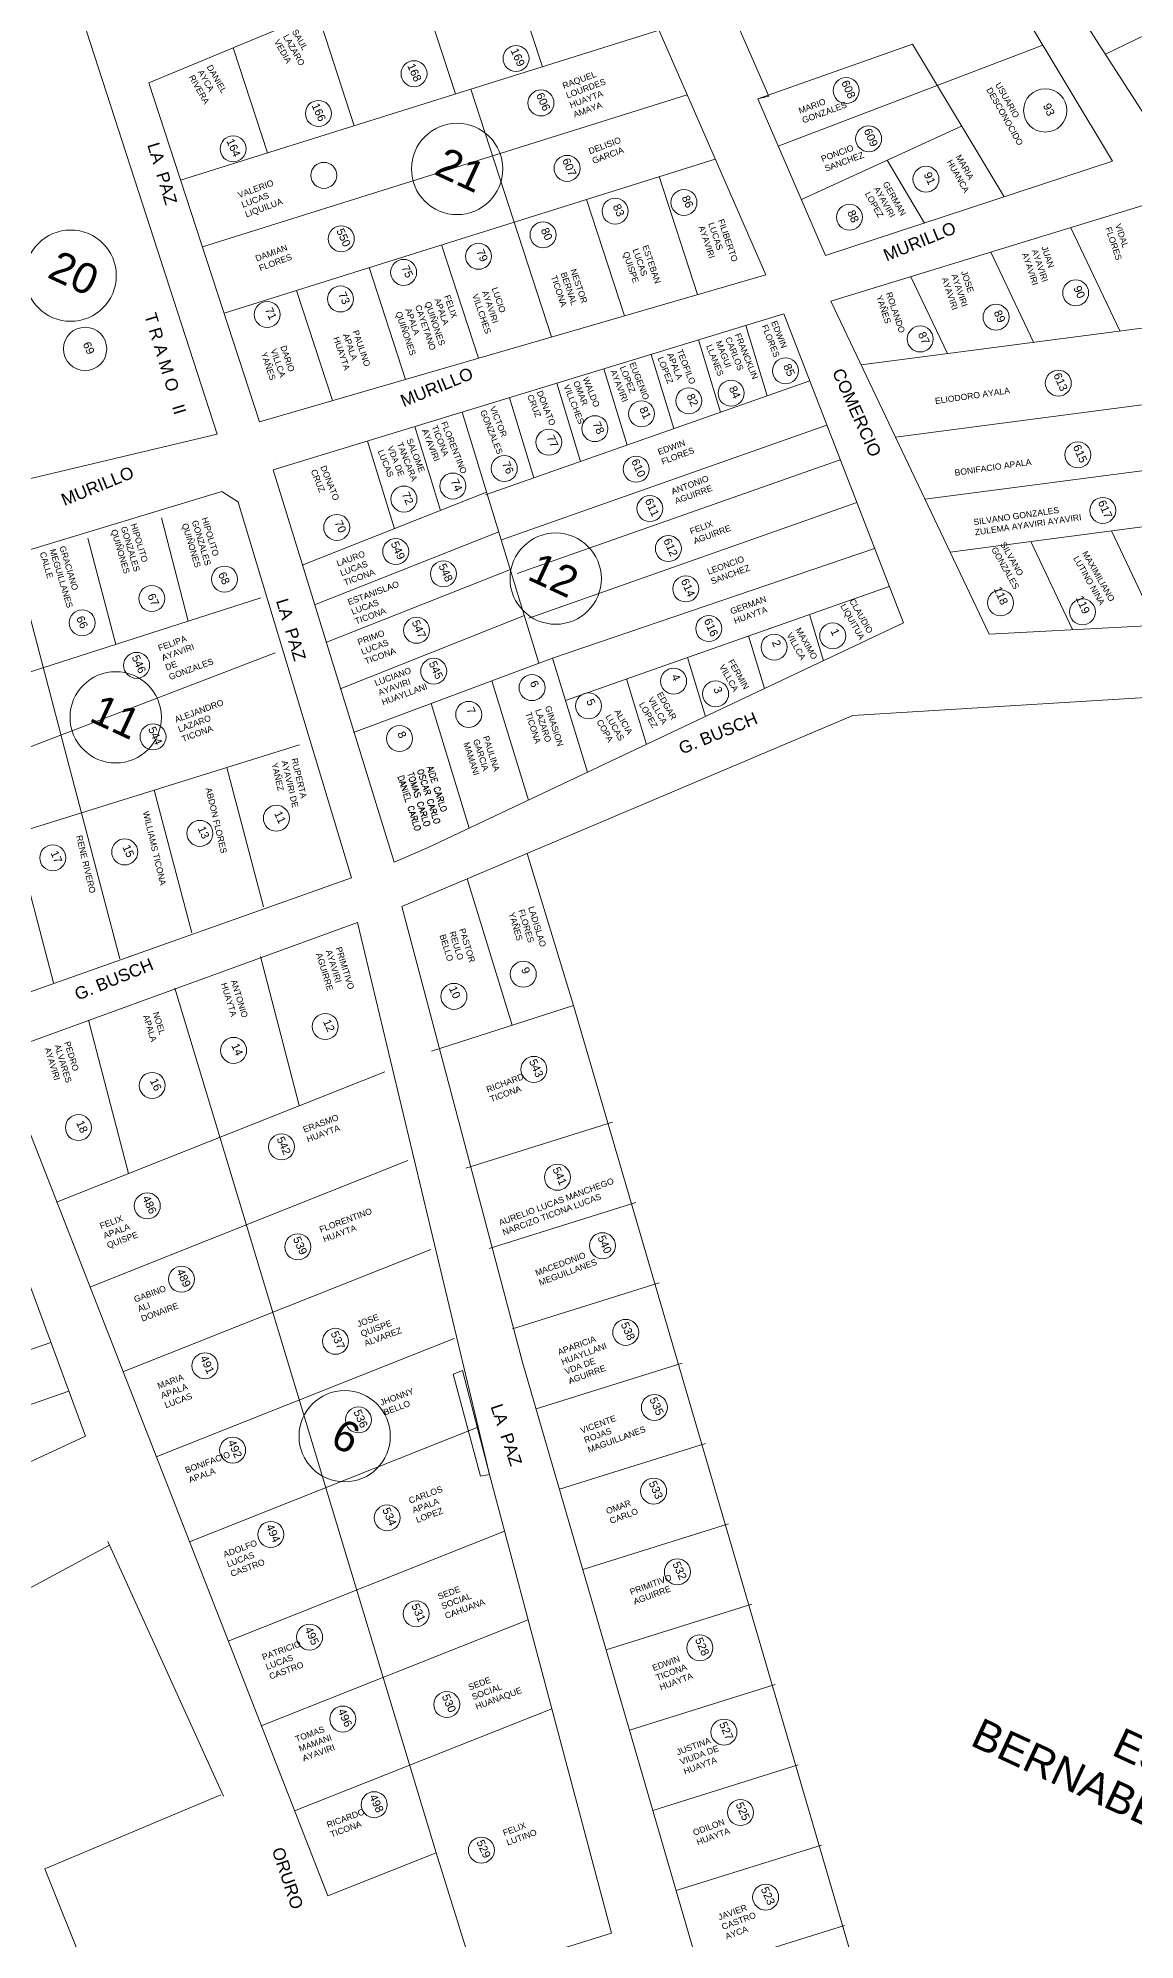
# Model space of a CAD drawing. Header units: metres. Extents: x 577726 to 579252, y 7804053 to 7806277.
# Drawn here: x 578234.7 to 578466.8, y 7804794.6 to 7805197.2 of the extents above; entities that cross this region are included whole.
import ezdxf

# ---------------------------------------------------------------- set-up
doc = ezdxf.new("R2010")
doc.units = ezdxf.units.M
doc.layers.add('CODIGOS', color=80, linetype='Continuous', lineweight=20)
doc.layers.add('perimetro edgar', color=7, linetype='Continuous')
doc.styles.get("Standard").update_dxf_attribs({"font": 'simplex.shx'})

msp = doc.modelspace()

# ---------------------------------------------------------------- linework, layer by layer
at = {"layer": 'CODIGOS', "linetype": 'Continuous', "lineweight": 5}
for p, q in [((578332.41, 7805218.6), (578341.37, 7805191.11)), ((578314.59, 7805211.19), (578323, 7805185.35)), ((578484.75, 7805205.55), (578460.52, 7805193.73)), ((578293.79, 7805202.54), (578301.58, 7805178.62)), ((578264.85, 7805167.1), (578366.06, 7805198.86)), ((578275.97, 7805195.12), (578283.22, 7805172.86)), ((578386.99, 7805184.3), (578419.7, 7805195.86)), ((578391.3, 7805174.3), (578447.28, 7805195.63)), ((578439.08, 7805163.55), (578419.7, 7805195.86)), ((578269.46, 7805152.96), (578372.04, 7805185.14)), ((578343.31, 7805133.9), (578326.22, 7805186.36)), ((578396.17, 7805162.98), (578430.08, 7805178.55)), ((578274.03, 7805138.94), (578377.96, 7805171.55)), ((578422.26, 7805158.02), (578414.3, 7805171.31)), ((578374.21, 7805142.87), (578366.08, 7805167.83)), ((578358.76, 7805138.39), (578350.74, 7805163.01)), ((578453.18, 7805157.03), (578463.57, 7805135.17)), ((578327.86, 7805129.42), (578320.06, 7805153.38)), ((578312.41, 7805124.93), (578304.71, 7805148.57)), ((578436.26, 7805151.84), (578445.32, 7805132.78)), ((578419.34, 7805146.66), (578427.07, 7805130.39)), ((578296.96, 7805120.45), (578289.37, 7805143.75)), ((578384.41, 7805136.33), (578388.96, 7805121.46)), ((578408.82, 7805128), (578481.81, 7805137.56)), ((578374.41, 7805133.27), (578379.09, 7805117.98)), ((578364.41, 7805130.21), (578369.22, 7805114.5)), ((578329.34, 7805100.45), (578397.94, 7805124.63)), ((578344.41, 7805124.1), (578349.47, 7805107.54)), ((578354.41, 7805127.16), (578359.35, 7805111.02)), ((578334.41, 7805121.04), (578339.6, 7805104.06)), ((578416.08, 7805112.72), (578489.6, 7805122.35)), ((578324.41, 7805117.98), (578340.66, 7805064.87)), ((578304.41, 7805111.87), (578310.09, 7805093.3)), ((578314.41, 7805114.93), (578319.84, 7805097.17)), ((578332.71, 7805090.94), (578401.58, 7805115.21)), ((578336.07, 7805083.83), (578404.4, 7805107.91)), ((578422.32, 7805099.57), (578495.8, 7805109.19)), ((578290.58, 7805085.57), (578329.59, 7805101.04)), ((578266.47, 7805073.74), (578260.76, 7805095.63)), ((578338.54, 7805074.37), (578407.91, 7805098.83)), ((578427.65, 7805088.37), (578501.03, 7805097.97)), ((578293.14, 7805077.21), (578332.15, 7805092.68)), ((578471.23, 7805072.88), (578461.76, 7805092.83)), ((578240.65, 7805045.43), (578229.53, 7805087.72)), ((578251.13, 7805068.83), (578245.23, 7805091.28)), ((578343.5, 7805065.94), (578411.66, 7805089.12)), ((578453.56, 7805071.95), (578444.7, 7805090.6)), ((578295.59, 7805069.21), (578334.6, 7805084.68)), ((578346.24, 7805056.96), (578414.76, 7805081.11)), ((578199.42, 7805052.28), (578281.82, 7805078.66)), ((578298.58, 7805059.45), (578337.59, 7805074.93)), ((578397.88, 7805075.16), (578400.87, 7805065.38)), ((578384.97, 7805070.61), (578388.38, 7805059.48)), ((578284.87, 7805067.03), (578205.5, 7805036.57)), ((578343.5, 7805065.94), (578301.42, 7805050.15)), ((578343.5, 7805065.94), (578350.9, 7805041.76)), ((578372.06, 7805066.06), (578375.89, 7805053.57)), ((578330.67, 7805061.12), (578338.41, 7805035.85)), ((578359.15, 7805061.51), (578363.39, 7805047.66)), ((578317.84, 7805056.31), (578325.91, 7805029.94)), ((578289.99, 7805047.57), (578210.78, 7805022.89)), ((578240.65, 7805045.43), (578252, 7805002.26)), ((578274.61, 7805042.78), (578282.37, 7805013.25)), ((578259.24, 7805037.99), (578267.18, 7805007.75)), ((578229.66, 7805028.77), (578237.97, 7804997.18)), ((578338.15, 7805024.57), (578347.99, 7804992.41)), ((578325.49, 7805019.21), (578334.97, 7804988.23)), ((578281.76, 7805002.73), (578289.95, 7804971.2)), ((578263.62, 7804996.05), (578318.9, 7804813.05)), ((578347.99, 7804992.41), (578317.91, 7804982.76)), ((578439.68, 7804678.65), (578347.99, 7804992.41)), ((578245.35, 7804989.32), (578253.79, 7804956.82)), ((578238.6, 7804950.78), (578308.03, 7804978.38)), ((578325.16, 7804957.95), (578356.24, 7804967.69)), ((578245.62, 7804932.8), (578312.92, 7804959.55)), ((578330.12, 7804940.96), (578361.15, 7804950.68)), ((578252.64, 7804914.82), (578317.8, 7804940.72)), ((578335.08, 7804923.98), (578366.06, 7804933.68)), ((578237.39, 7804921.06), (578139.56, 7804886.84)), ((578259.67, 7804896.84), (578322.69, 7804921.89)), ((578340.03, 7804906.99), (578370.97, 7804916.68)), ((578241.19, 7804910.77), (578195.62, 7804894.83)), ((578266.69, 7804878.85), (578327.58, 7804903.06)), ((578344.97, 7804890), (578375.88, 7804899.68)), ((578349.91, 7804873), (578380.78, 7804882.67)), ((578165.52, 7804832.82), (578249.79, 7804878.18)), ((578273.94, 7804825.02), (578249.43, 7804878.96)), ((578274.89, 7804857.87), (578333.36, 7804881.12)), ((578281.91, 7804839.89), (578338.36, 7804862.33)), ((578354.85, 7804856.01), (578385.69, 7804865.67)), ((578359.79, 7804839.02), (578390.6, 7804848.67)), ((578288.93, 7804821.91), (578343.36, 7804843.55)), ((578364.73, 7804822.03), (578395.51, 7804831.67)), ((578369.67, 7804805.04), (578400.41, 7804814.66)), ((578295.96, 7804803.93), (578318.9, 7804813.05)), ((578374.61, 7804788.04), (578405.32, 7804797.66))]:
    msp.add_line(p, q, dxfattribs=at)
at = {"layer": 'CODIGOS', "lineweight": 5}
msp.add_line((578273.54, 7805101.22), (578277.08, 7805098.91), dxfattribs=at)
at = {"layer": 'CODIGOS', "linetype": 'Continuous', "lineweight": 5}
for points in [[(578473.46, 7805173.63), (578421.22, 7805254.82), (578484.78, 7805282.64), (578531.95, 7805191.41)], [(578386.99, 7805184.3), (578389.31, 7805184.85), (578372.74, 7805222.79), (578370.39, 7805221.79), (578366.37, 7805231.03), (578413.94, 7805251.24), (578462, 7805171.08), (578401.27, 7805151.12)], [(578388.64, 7805147.06), (578353.61, 7805227.42), (578258.14, 7805187.71), (578281.51, 7805115.96)], [(578545.35, 7805168.88), (578544.52, 7805168.38), (578538.79, 7805183.29), (578402.43, 7805141.47), (578435.89, 7805071.01), (578578.23, 7805078.55), (578577.84, 7805087.69)], [(578392.46, 7805138.79), (578284.4, 7805105.76), (578309.99, 7805022.75), (578317.22, 7805025.83), (578417.75, 7805073.36)], [(578580.42, 7805064.4), (578580.97, 7805054.69), (578633.19, 7804843.19), (578666.35, 7804719.25), (578463.22, 7804639.4), (578463.22, 7804639.4), (578421.17, 7804625.89), (578388.26, 7804741.23), (578381.61, 7804763.97), (578337.24, 7804916.58), (578311.65, 7805013.35), (578407.08, 7805053.77)], [(578356.02, 7804796.02), (578327.02, 7804787.01), (578318.9, 7804813.05), (578295.96, 7804803.93), (578226.29, 7804982.29), (578302.26, 7805009.93), (578330.17, 7804893.1)], [(578153.08, 7804858.7), (578111.48, 7804945.27), (578216, 7804978.97), (578244.72, 7804901.21)], [(578330.17, 7804893.1), (578328.27, 7804892.74), (578322.48, 7804914.39), (578324.46, 7804915.1)]]:
    msp.add_lwpolyline(points, close=True, dxfattribs=at)
for points in [[(578242.43, 7805206.32), (578272.56, 7805113.34), (578229.28, 7805103.05), (578206.31, 7805194.04)], [(578277.02, 7805098.95), (578300.96, 7805019.42), (578222.84, 7804991.7), (578190.29, 7805075.92), (578273.54, 7805101.22)], [(578165.52, 7804832.82), (578200.06, 7804765.38), (578245.09, 7804787.31), (578236.09, 7804809.63), (578273.33, 7804825.31)]]:
    msp.add_lwpolyline(points, dxfattribs=at)
for centre, radius in [((578314.22, 7805189.62), 2.75), ((578335.8, 7805192.84), 2.75), ((578405.65, 7805186.05), 2.75), ((578341.08, 7805183.43), 2.75), ((578447.78, 7805181.85), 4.58), ((578294, 7805181.22), 2.75), ((578275.95, 7805173.72), 2.75), ((578323.34, 7805169.46), 9.66), ((578410.41, 7805175.85), 2.75), ((578346.6, 7805169.59), 2.75), ((578295.14, 7805168.11), 2.75), ((578422.54, 7805167.29), 2.75), ((578371.33, 7805162.37), 2.75), ((578356.76, 7805160.53), 2.75), ((578406.35, 7805159.25), 2.75), ((578241.57, 7805146.88), 9.66), ((578298.83, 7805154.69), 2.75), ((578341.52, 7805155.51), 2.75), ((578327.87, 7805150.97), 2.75), ((578312.03, 7805147.57), 2.75), ((578298.67, 7805141.94), 2.75), ((578454.21, 7805143.23), 2.75), ((578283.16, 7805138.66), 2.75), ((578437.36, 7805138.08), 2.75), ((578244.63, 7805131.37), 4.58), ((578421.32, 7805133.48), 2.75), ((578392.81, 7805126.73), 2.75), ((578381.31, 7805122), 2.75), ((578450.54, 7805124.13), 2.75), ((578362.35, 7805117.64), 2.75), ((578372.37, 7805120.38), 2.75), ((578352.49, 7805114.49), 2.75), ((578342.75, 7805111.61), 2.75), ((578454.68, 7805108.94), 2.75), ((578333.32, 7805106.06), 2.75), ((578361.23, 7805105.9), 2.75), ((578322.45, 7805102.35), 2.75), ((578312.09, 7805099.59), 2.75), ((578364.12, 7805097.57), 2.75), ((578459.95, 7805097.19), 2.75), ((578297.87, 7805093.59), 2.75), ((578344.2, 7805082.75), 9.66), ((578368.03, 7805089.11), 2.75), ((578310.35, 7805088.47), 2.75), ((578274.12, 7805082.65), 2.75), ((578320.44, 7805083.75), 2.75), ((578258.75, 7805078.54), 2.75), ((578371.71, 7805080.57), 2.75), ((578438.32, 7805077.62), 2.75), ((578244.02, 7805073.39), 2.75), ((578455.65, 7805075.71), 2.75), ((578314.76, 7805071.81), 2.75), ((578376.58, 7805072.18), 2.75), ((578402.81, 7805070.63), 2.75), ((578390.4, 7805068.24), 2.75), ((578255.53, 7805064.39), 2.75), ((578318.38, 7805063.15), 2.75), ((578369.15, 7805061.04), 2.75), ((578251.11, 7805053.39), 9.66), ((578339.19, 7805059.67), 2.75), ((578378.03, 7805058.36), 2.75), ((578325.79, 7805054.01), 2.75), ((578351.13, 7805055.81), 2.75), ((578259, 7805049.24), 2.75), ((578311.17, 7805048.91), 2.75), ((578268.92, 7805028.83), 2.75), ((578285.1, 7805032.03), 2.75), ((578253.01, 7805024.89), 2.75), ((578237.79, 7805023.66), 2.75), ((578337.34, 7804999.01), 2.75), ((578322.67, 7804994.33), 2.75), ((578295.44, 7804987.95), 2.75), ((578276.05, 7804982.89), 2.75), ((578339.59, 7804978.87), 2.75), ((578258.82, 7804975.48), 2.75), ((578243.22, 7804966.55), 2.75), ((578286.19, 7804962.47), 2.75), ((578344.56, 7804956.03), 2.75), ((578257.79, 7804949.97), 2.75), ((578289.64, 7804941.31), 2.75), ((578354.09, 7804941.55), 2.75), ((578265.02, 7804934.45), 2.75), ((578297.61, 7804921.31), 2.75), ((578359.01, 7804923.21), 2.75), ((578269.99, 7804916.13), 2.75), ((578299.55, 7804901.22), 9.66), ((578302.46, 7804904.67), 2.75), ((578365.07, 7804907.31), 2.75), ((578275.85, 7804898.28), 2.75), ((578364.92, 7804889.61), 2.75), ((578308.55, 7804883.94), 2.75), ((578283.93, 7804880.44), 2.75), ((578369.94, 7804872.52), 2.75), ((578314.68, 7804863.64), 2.75), ((578292.13, 7804858.71), 2.75), ((578374.71, 7804856.43), 2.75), ((578321.15, 7804844.43), 2.75), ((578299.15, 7804841.36), 2.75), ((578379.8, 7804838.6), 2.75), ((578305.81, 7804823.23), 2.75), ((578383.3, 7804821.57), 2.75), ((578328.47, 7804813.61), 2.75), ((578388.62, 7804803.66), 2.75)]:
    msp.add_circle(centre, radius, dxfattribs=at)
at = {"layer": 'perimetro edgar', "lineweight": 5}
for p, q in [((578281.51, 7805115.96), (578258.14, 7805187.71)), ((578284.92, 7805107.23), (578284.91, 7805107.23))]:
    msp.add_line(p, q, dxfattribs=at)

# ---------------------------------------------------------------- texts
at = {"layer": 'CODIGOS', "linetype": 'Continuous', "lineweight": 5}
for s, insert, char_height, width, attachment_point, rotation in [('{\\fArial|b0|i0|c0|p34;SAUL LAZARO VEDIA}', (578289.48, 7805199.2), 1.3031, 9.01, 1, 299.5745), ('{\\fArial|b0|i0|c0|p34;169}', (578336.16, 7805195.25), 1.6941, 5.335, 1, 294.126), ('{\\fArial|b0|i0|c0|p34;DANIEL AYCA RIVERA}', (578271.44, 7805191.7), 1.3031, 9.01, 1, 299.5745), ('{\\fArial|b0|i0|c0|p34;168}', (578314.29, 7805192.02), 1.6941, 5.335, 1, 294.126), ('{\\fArial|b0|i0|c0|p34;RAQUEL LOURDES HUAYTA AMAYA}', (578345.46, 7805187.62), 1.3031, 9.584, 1, 20.4013), ('{\\fArial|b0|i0|c0|p34;608}', (578406.12, 7805188.47), 1.6941, 5.335, 1, 294.126), ('{\\fArial|b0|i0|c0|p34;606}', (578341.54, 7805185.84), 1.6941, 5.335, 1, 294.126), ('{\\fArial|b0|i0|c0|p34;MARIO GONZALES}', (578395.42, 7805182.35), 1.3031, 9.584, 1, 20.4013), ('{\\fArial|b0|i0|c0|p34;USUARIO DESCONOCIDO}', (578438.28, 7805187.96), 1.3031, 16.1023, 1, 299.5745), ('{\\fArial|b0|i0|c0|p34;166}', (578294.06, 7805183.62), 1.6941, 5.335, 1, 294.126), ('{\\fArial|b0|i0|c0|p34;93}', (578448.8, 7805183.59), 1.6941, 5.335, 1, 294.126), ('{\\fArial|b0|i0|c0|p34;DELISIO GARCIA}', (578350.98, 7805173.78), 1.3031, 9.584, 1, 20.4013), ('{\\fArial|b0|i0|c0|p34;609}', (578410.88, 7805178.27), 1.6941, 5.335, 1, 294.126), ('{\\fArial|b0|i0|c0|p34;LA  PAZ}', (578260.25, 7805175.34), 2.6062, 32.2047, 1, 286.8781), ('{\\fArial|b0|i0|c0|p34;164}', (578276.02, 7805176.11), 1.6941, 5.335, 1, 294.126), ('{\\fArial|b0|i0|c0|p34;\\C7;21}', (578320.92, 7805174.3), 6.4352, 0.6435, 1, 335.126), ('{\\fArial|b0|i0|c0|p34;PONCIO SANCHEZ}', (578400.18, 7805172.14), 1.3031, 9.584, 1, 20.4013), ('{\\fArial|b0|i0|c0|p34;MARIA HUANCA}', (578429.9, 7805172.68), 1.3031, 10.1389, 1, 299.5745), ('{\\fArial|b0|i0|c0|p34;607}', (578347.06, 7805172), 1.6941, 5.335, 1, 294.126), ('{\\fArial|b0|i0|c0|p34;91}', (578423.57, 7805169.04), 1.6941, 5.335, 1, 294.126), ('{\\fArial|b0|i0|c0|p34;VALERIO LUCAS LIQUILUA}', (578276.8, 7805164.48), 1.3031, 9.584, 1, 20.4013), ('{\\fArial|b0|i0|c0|p34;GERMAN AYAVIRI LOPEZ}', (578414.47, 7805166.98), 1.3031, 8.3721, 1, 299.5745), ('{\\fArial|b0|i0|c0|p34;83}', (578357.78, 7805162.27), 1.6941, 5.335, 1, 294.126), ('{\\fArial|b0|i0|c0|p34;86}', (578372.35, 7805164.11), 1.6941, 5.335, 1, 294.126), ('{\\fArial|b0|i0|c0|p34;88}', (578407.38, 7805160.99), 1.6941, 5.335, 1, 294.126), ('{\\fArial|b0|i0|c0|p34;550}', (578299.3, 7805157.1), 1.6941, 5.335, 1, 294.126), ('{\\fArial|b0|i0|c0|p34;80}', (578342.55, 7805157.25), 1.6941, 5.335, 1, 294.126), ('{\\fArial|b0|i0|c0|p34;FILIBERTO LUCAS AYAVIRI}', (578379.74, 7805159.01), 1.3031, 9.062, 1, 288.8028), ('{\\fArial|b0|i0|c0|p34;MURILLO}', (578413.21, 7805152.26), 2.6062, 32.2047, 1, 22.3667), ('{\\fArial|b0|i0|c0|p34;VIDAL FLORES}', (578463.76, 7805158.03), 1.3031, 7.7396, 1, 288.6645), ('{\\fArial|b0|i0|c0|p34;DAMIAN FLORES}', (578280.49, 7805151.06), 1.3031, 9.584, 1, 20.4013), ('{\\fArial|b0|i0|c0|p34;79}', (578328.89, 7805152.71), 1.6941, 5.335, 1, 294.126), ('{\\fArial|b0|i0|c0|p34;ESTEBAN LUCAS QUISPE}', (578363.74, 7805153.51), 1.3031, 9.062, 1, 288.8028), ('{\\fArial|b0|i0|c0|p34;JUAN AYAVIRI AYAVIRI}', (578448.18, 7805153.31), 1.3031, 7.7396, 1, 288.6645), ('{\\fArial|b0|i0|c0|p34;\\C7;20}', (578239.08, 7805152.46), 6.4352, 0.6435, 1, 335.126), ('{\\fArial|b0|i0|c0|p34;75}', (578313.06, 7805149.31), 1.6941, 5.335, 1, 294.126), ('{\\fArial|b0|i0|c0|p34;NESTOR BERNAL TICONA}', (578348.5, 7805148.48), 1.3031, 9.062, 1, 288.8028), ('{\\fArial|b0|i0|c0|p34;LUCIO AYAVIRI VILLCHES}', (578331.87, 7805144.58), 1.3031, 9.062, 1, 288.8028), ('{\\fArial|b0|i0|c0|p34;JOSE AYAVIRI AYAVIRI}', (578431.18, 7805148.08), 1.3031, 7.7396, 1, 288.6645), ('{\\fArial|b0|i0|c0|p34;90}', (578455.23, 7805144.97), 1.6941, 5.335, 1, 294.126), ('{\\fArial|b0|i0|c0|p34;71}', (578284.19, 7805140.4), 1.6941, 5.335, 1, 294.126), ('{\\fArial|b0|i0|c0|p34;73}', (578299.69, 7805143.69), 1.6941, 5.335, 1, 294.126), ('{\\fArial|b0|i0|c0|p34;FELIX APALA QUIÑONES\\PCAYETANO APALA QUIÑONES}', (578321.82, 7805142.95), 1.3031, 9.062, 1, 288.8028), ('{\\fArial|b0|i0|c0|p34;ROLANDO YAÑES}', (578415.28, 7805143.56), 1.3031, 7.7396, 1, 288.6645), ('{\\fArial|b0|i0|c0|p34;T R A M O   II}', (578259.62, 7805139.29), 2.6062, 32.2047, 1, 286.8781), ('{\\fArial|b0|i0|c0|p34;EDWIN FLORES}', (578390.97, 7805137.5), 1.3031, 7.116, 1, 291.6569), ('{\\fArial|b0|i0|c0|p34;89}', (578438.38, 7805139.82), 1.6941, 5.335, 1, 294.126), ('{\\fArial|b0|i0|c0|p34;69}', (578245.65, 7805133.11), 1.6941, 5.335, 1, 294.126), ('{\\fArial|b0|i0|c0|p34;DARIO VILLCA YAÑES}', (578287.14, 7805132.26), 1.3031, 9.062, 1, 288.8028), ('{\\fArial|b0|i0|c0|p34;PAULINO APALA HUAYTA}', (578302.45, 7805135.5), 1.3031, 9.062, 1, 288.8028), ('{\\fArial|b0|i0|c0|p34;FRANCKLIN CARLOS MAGUI\\PLLANES}', (578383.27, 7805134.87), 1.3031, 7.116, 1, 291.6569), ('{\\fArial|b0|i0|c0|p34;87}', (578422.34, 7805135.22), 1.6941, 5.335, 1, 294.126), ('{\\fArial|b0|i0|c0|p34;EUGENIO LOPEZ AYAVIRI}', (578360.96, 7805128.73), 1.3031, 7.116, 1, 291.6569), ('{\\fArial|b0|i0|c0|p34;TEOFILO APALA LOPEZ}', (578370.97, 7805131.48), 1.3031, 7.116, 1, 291.6569), ('{\\fArial|b0|i0|c0|p34;85}', (578393.83, 7805128.47), 1.6941, 5.335, 1, 294.126), ('{\\fArial|b0|i0|c0|p34;MURILLO}', (578311.04, 7805121.43), 2.6062, 32.2047, 1, 22.3667), ('{\\fArial|b0|i0|c0|p34;WALDO OMAR VILLCHES}', (578351.09, 7805125.58), 1.3031, 7.116, 1, 291.6569), ('{\\fArial|b0|i0|c0|p34;COMERCIO}', (578405, 7805127.58), 2.6062, 32.2047, 1, 294.1916), ('{\\fArial|b0|i0|c0|p34;613}', (578451, 7805126.54), 1.6941, 5.335, 1, 294.126), ('{\\fArial|b0|i0|c0|p34;DONATO CRUZ}', (578341.35, 7805122.71), 1.3031, 7.116, 1, 291.6569), ('{\\fArial|b0|i0|c0|p34;82}', (578373.39, 7805122.13), 1.6941, 5.335, 1, 294.126), ('{\\fArial|b0|i0|c0|p34;84}', (578382.33, 7805123.75), 1.6941, 5.335, 1, 294.126), ('{\\fArial|b0|i0|c0|p34;ELIODORO AYALA}', (578424.36, 7805120.98), 1.3031, 24.67, 1, 8.188), ('{\\fArial|b0|i0|c0|p34;FLORENTINO TICONA AYAVIRI}', (578321.12, 7805116.19), 1.3031, 7.116, 1, 291.6569), ('{\\fArial|b0|i0|c0|p34;VICTOR GONZALES}', (578331.42, 7805119.42), 1.3031, 7.116, 1, 291.6569), ('{\\fArial|b0|i0|c0|p34;78}', (578353.51, 7805116.23), 1.6941, 5.335, 1, 294.126), ('{\\fArial|b0|i0|c0|p34;81}', (578363.38, 7805119.38), 1.6941, 5.335, 1, 294.126), ('{\\fArial|b0|i0|c0|p34;SALOME TANCARA VDA DE LUCAS}', (578313.79, 7805112.6), 1.3031, 7.116, 1, 291.6569), ('{\\fArial|b0|i0|c0|p34;77}', (578343.77, 7805113.36), 1.6941, 5.335, 1, 294.126), ('{\\fArial|b0|i0|c0|p34;EDWIN FLORES}', (578365.62, 7805110.1), 1.3031, 9.584, 1, 20.4013), ('{\\fArial|b0|i0|c0|p34;76}', (578334.35, 7805107.8), 1.6941, 5.335, 1, 294.126), ('{\\fArial|b0|i0|c0|p34;610}', (578361.69, 7805108.32), 1.6941, 5.335, 1, 294.126), ('{\\fArial|b0|i0|c0|p34;BONIFACIO APALA}', (578428.51, 7805105.79), 1.3031, 24.67, 1, 8.188), ('{\\fArial|b0|i0|c0|p34;615}', (578455.14, 7805111.35), 1.6941, 5.335, 1, 294.126), ('{\\fArial|b0|i0|c0|p34;MURILLO}', (578239.26, 7805100.49), 2.6062, 32.2047, 1, 22.3667), ('{\\fArial|b0|i0|c0|p34;DONATO CRUZ}', (578295.58, 7805106.86), 1.3031, 7.116, 1, 291.6569), ('{\\fArial|b0|i0|c0|p34;74}', (578323.47, 7805104.09), 1.6941, 5.335, 1, 294.126), ('{\\fArial|b0|i0|c0|p34;ANTONIO AGUIRRE}', (578368.5, 7805101.76), 1.3031, 9.584, 1, 20.4013), ('{\\fArial|b0|i0|c0|p34;72}', (578313.12, 7805101.33), 1.6941, 5.335, 1, 294.126), ('{\\fArial|b0|i0|c0|p34;611}', (578364.58, 7805099.98), 1.6941, 5.335, 1, 294.126), ('{\\fArial|b0|i0|c0|p34;HIPOLITO GONZALES QUIÑONES}', (578270.51, 7805095.88), 1.3031, 8.8419, 1, 286.8318), ('{\\fArial|b0|i0|c0|p34;SILVANO GONZALES\\PZULEMA AYAVIRI AYAVIRI}', (578432.48, 7805095.34), 1.3031, 24.67, 1, 8.188), ('{\\fArial|b0|i0|c0|p34;617}', (578460.42, 7805099.6), 1.6941, 5.335, 1, 294.126), ('{\\fArial|b0|i0|c0|p34;HIPOLITO GONZALES QUIÑONES}', (578255.49, 7805094.59), 1.3031, 8.8419, 1, 286.8318), ('{\\fArial|b0|i0|c0|p34;70}', (578298.9, 7805095.33), 1.6941, 5.335, 1, 294.126), ('{\\fArial|b0|i0|c0|p34;FELIX AGUIRRE}', (578372.41, 7805093.31), 1.3031, 9.584, 1, 20.4013), ('{\\fArial|b0|i0|c0|p34;GRACIANO MEGUILLANES CALLE}', (578240.42, 7805089.82), 1.3031, 8.8419, 1, 286.8318), ('{\\fArial|b0|i0|c0|p34;LAURO LUCAS TICONA}', (578297.67, 7805086.52), 1.3031, 9.584, 1, 20.4013), ('{\\fArial|b0|i0|c0|p34;549}', (578310.81, 7805090.88), 1.6941, 5.335, 1, 294.126), ('{\\fArial|b0|i0|c0|p34;\\C7;12}', (578340.61, 7805088.54), 6.4352, 0.6435, 1, 335.126), ('{\\fArial|b0|i0|c0|p34;612}', (578368.49, 7805091.53), 1.6941, 5.335, 1, 294.126), ('{\\fArial|b0|i0|c0|p34;LEONCIO SANCHEZ}', (578376.09, 7805084.77), 1.3031, 9.584, 1, 20.4013), ('{\\fArial|b0|i0|c0|p34;SILVANO GONZALES}', (578439.33, 7805090.68), 1.3031, 16.1023, 1, 299.5745), ('{\\fArial|b0|i0|c0|p34;MAXIMILIANO LUTINO NINA}', (578456.66, 7805088.77), 1.3031, 16.1023, 1, 299.5745), ('{\\fArial|b0|i0|c0|p34;68}', (578274.28, 7805084.39), 1.6941, 5.335, 1, 294.126), ('{\\fArial|b0|i0|c0|p34;548}', (578320.91, 7805086.17), 1.6941, 5.335, 1, 294.126), ('{\\fArial|b0|i0|c0|p34;67}', (578259.31, 7805079.85), 1.6941, 5.335, 1, 294.126), ('{\\fArial|b0|i0|c0|p34;ESTANISLAO LUCAS TICONA}', (578300.02, 7805078.33), 1.3031, 9.584, 1, 20.4013), ('{\\fArial|b0|i0|c0|p34;614}', (578372.17, 7805082.98), 1.6941, 5.335, 1, 294.126), ('{\\fArial|b0|i0|c0|p34;118}', (578438.38, 7805081.3), 1.6941, 5.335, 1, 294.126), ('{\\fArial|b0|i0|c0|p34;LA  PAZ}', (578287.49, 7805078.81), 2.6062, 32.2047, 1, 286.8781), ('{\\fArial|b0|i0|c0|p34;GERMAN HUAYTA}', (578380.96, 7805076.37), 1.3031, 9.584, 1, 20.4013), ('{\\fArial|b0|i0|c0|p34;CLAUDIO\\PLIQUITUA}', (578407.4, 7805078.68), 1.3031, 16.1023, 1, 299.5745), ('{\\fArial|b0|i0|c0|p34;119}', (578455.71, 7805079.39), 1.6941, 5.335, 1, 294.126), ('{\\fArial|b0|i0|c0|p34;66}', (578244.25, 7805075.08), 1.6941, 5.335, 1, 294.126), ('{\\fArial|b0|i0|c0|p34;PRIMO LUCAS TICONA}', (578302.09, 7805069.86), 1.3031, 9.584, 1, 20.4013), ('{\\fArial|b0|i0|c0|p34;547}', (578315.23, 7805074.22), 1.6941, 5.335, 1, 294.126), ('{\\fArial|b0|i0|c0|p34;616}', (578377.04, 7805074.59), 1.6941, 5.335, 1, 294.126), ('{\\fArial|b0|i0|c0|p34;MAXIMO VILLCA}', (578396, 7805072.56), 1.3031, 12.1769, 1, 299.5745), ('{\\fArial|b0|i0|c0|p34;1}', (578403.83, 7805072.38), 1.6941, 5.335, 1, 294.126), ('{\\fArial|b0|i0|c0|p34;FELIPA AYAVIRI DE GONZALES}', (578259.91, 7805068.59), 1.3031, 9.584, 1, 20.4013), ('{\\fArial|b0|i0|c0|p34;2}', (578391.43, 7805069.99), 1.6941, 5.335, 1, 294.126), ('{\\fArial|b0|i0|c0|p34;546}', (578255.99, 7805066.81), 1.6941, 5.335, 1, 294.126), ('{\\fArial|b0|i0|c0|p34;LUCIANO AYAVIRI HUAYLLANI}', (578305.71, 7805061.2), 1.3031, 9.584, 1, 20.4013), ('{\\fArial|b0|i0|c0|p34;545}', (578318.85, 7805065.56), 1.6941, 5.335, 1, 294.126), ('{\\fArial|b0|i0|c0|p34;FERMIN VILLCA}', (578381.75, 7805065.85), 1.3031, 10.521, 1, 299.5745), ('{\\fArial|b0|i0|c0|p34;6}', (578340.21, 7805061.41), 1.6941, 5.335, 1, 294.126), ('{\\fArial|b0|i0|c0|p34;4}', (578370.18, 7805062.79), 1.6941, 5.335, 1, 294.126), ('{\\fArial|b0|i0|c0|p34;3}', (578379.05, 7805060.11), 1.6941, 5.335, 1, 294.126), ('{\\fArial|b0|i0|c0|p34;\\C7;11}', (578247.96, 7805058.55), 6.4352, 0.6435, 1, 335.126), ('{\\fArial|b0|i0|c0|p34;ALEJANDRO LAZARO TICONA}', (578263.38, 7805053.44), 1.3031, 9.584, 1, 20.4013), ('{\\fArial|b0|i0|c0|p34;7}', (578326.81, 7805055.75), 1.6941, 5.335, 1, 294.126), ('{\\fArial|b0|i0|c0|p34;GINASION LAZARO TICONA}', (578343.14, 7805055.98), 1.3031, 9.9214, 1, 287.8987), ('{\\fArial|b0|i0|c0|p34;5}', (578352.16, 7805057.55), 1.6941, 5.335, 1, 294.126), ('{\\fArial|b0|i0|c0|p34;EDGAR VILLCA LOPEZ}', (578366.68, 7805058.94), 1.3031, 9.14, 1, 299.5745), ('{\\fArial|b0|i0|c0|p34;544}', (578259.46, 7805051.65), 1.6941, 5.335, 1, 294.126), ('{\\fArial|b0|i0|c0|p34;ALICIA LUCAS COPA}', (578357.7, 7805055.26), 1.3031, 6.5946, 1, 299.5745), ('{\\fArial|b0|i0|c0|p34;G. BUSCH}', (578369.9, 7805047.89), 2.6062, 32.2047, 1, 22.3667), ('{\\fArial|b0|i0|c0|p34;8}', (578312.19, 7805050.66), 1.6941, 5.335, 1, 294.126), ('{\\fArial|b0|i0|c0|p34;PAULINA GARCIA MAMANI}', (578330.01, 7805049.62), 1.3031, 9.9214, 1, 287.8987), ('{\\fArial|b0|i0|c0|p34;RUPERTA AYAVIRI DE YAÑEZ}', (578289.54, 7805044.89), 1.3031, 15.5939, 1, 283.3839), ('AIDE CARLO\\POSCAR CARLO\\PTOMAS CARLO\\PDANIEL CARLO', (578318.17, 7805043.26), 1.3031, 18.3989, 1, 287.8987), ('{\\fArial|b0|i0|c0|p34;ABDON FLORES}', (578271.37, 7805038.65), 1.3031, 15.5939, 1, 283.3839), ('{\\fArial|b0|i0|c0|p34;WILLIAMS TICONA}', (578258.09, 7805033.66), 1.3031, 15.5939, 1, 283.3839), ('{\\fArial|b0|i0|c0|p34;11}', (578286.13, 7805033.78), 1.6941, 5.335, 1, 294.126), ('{\\fArial|b0|i0|c0|p34;RENE RIVERO}', (578243.99, 7805028.56), 1.3031, 15.5939, 1, 283.3839), ('{\\fArial|b0|i0|c0|p34;13}', (578269.95, 7805030.58), 1.6941, 5.335, 1, 294.126), ('{\\fArial|b0|i0|c0|p34;17}', (578238.81, 7805025.4), 1.6941, 5.335, 1, 294.126), ('{\\fArial|b0|i0|c0|p34;15}', (578254.03, 7805026.64), 1.6941, 5.335, 1, 294.126), ('{\\fArial|b0|i0|c0|p34;LADISLAO FLORES YAÑES}', (578339.6, 7805013.54), 1.3031, 8.0396, 1, 287.0965), ('{\\fArial|b0|i0|c0|p34;PASTOR REULO BELLO}', (578325, 7805008.89), 1.3031, 8.0396, 1, 287.0965), ('{\\fArial|b0|i0|c0|p34;PRIMITIVO AYAVIRI  AGUIRRE}', (578298.88, 7805004.94), 1.3031, 8.0396, 1, 287.0965), ('{\\fArial|b0|i0|c0|p34;G. BUSCH}', (578242.08, 7804995.82), 2.6062, 32.2047, 1, 22.3667), ('{\\fArial|b0|i0|c0|p34;9}', (578338.37, 7805000.75), 1.6941, 5.335, 1, 294.126), ('{\\fArial|b0|i0|c0|p34;ANTONIO HUAYTA}', (578276.68, 7804998), 1.3031, 8.0396, 1, 287.0965), ('{\\fArial|b0|i0|c0|p34;10}', (578323.11, 7804996.74), 1.6941, 5.335, 1, 294.126), ('{\\fArial|b0|i0|c0|p34;NOEL APALA}', (578260.19, 7804991.2), 1.3031, 8.0396, 1, 287.0965), ('{\\fArial|b0|i0|c0|p34;12}', (578296.47, 7804989.7), 1.6941, 5.335, 1, 294.126), ('{\\fArial|b0|i0|c0|p34;PEDRO ALVARES AYAVIRI}', (578241.44, 7804984.95), 1.3031, 8.0396, 1, 287.0965), ('{\\fArial|b0|i0|c0|p34;14}', (578277.08, 7804984.64), 1.6941, 5.335, 1, 294.126), ('{\\fArial|b0|i0|c0|p34;543}', (578340.06, 7804981.28), 1.6941, 5.335, 1, 294.126), ('{\\fArial|b0|i0|c0|p34;16}', (578259.85, 7804977.22), 1.6941, 5.335, 1, 294.126), ('{\\fArial|b0|i0|c0|p34;RICHARD TICONA}', (578329.36, 7804975.16), 1.3031, 9.584, 1, 20.4013), ('{\\fArial|b0|i0|c0|p34;18}', (578244.24, 7804968.29), 1.6941, 5.335, 1, 294.126), ('{\\fArial|b0|i0|c0|p34;ERASMO HUAYTA}', (578290.57, 7804966.66), 1.3031, 9.584, 1, 20.4013), ('{\\fArial|b0|i0|c0|p34;542}', (578286.65, 7804964.88), 1.6941, 5.335, 1, 294.126), ('{\\fArial|b0|i0|c0|p34;AURELIO LUCAS MANCHEGO\\PNARCIZO TICONA LUCAS}', (578332.01, 7804946.97), 1.3031, 28.3807, 1, 20.4013), ('{\\fArial|b0|i0|c0|p34;541}', (578345.03, 7804958.44), 1.6941, 5.335, 1, 294.126), ('{\\fArial|b0|i0|c0|p34;486}', (578258.25, 7804952.38), 1.6941, 5.335, 1, 294.126), ('{\\fArial|b0|i0|c0|p34;FELIX APALA QUISPE}', (578247.56, 7804946.26), 1.3031, 9.584, 1, 20.4013), ('{\\fArial|b0|i0|c0|p34;FLORENTINO HUAYTA}', (578294.03, 7804945.5), 1.3031, 9.584, 1, 20.4013), ('{\\fArial|b0|i0|c0|p34;539}', (578290.11, 7804943.72), 1.6941, 5.335, 1, 294.126), ('{\\fArial|b0|i0|c0|p34;540}', (578354.55, 7804943.97), 1.6941, 5.335, 1, 294.126), ('{\\fArial|b0|i0|c0|p34;MACEDONIO MEGUILLANES}', (578339.71, 7804936.33), 1.3031, 9.584, 1, 20.4013), ('{\\fArial|b0|i0|c0|p34;489}', (578265.49, 7804936.86), 1.6941, 5.335, 1, 294.126), ('{\\fArial|b0|i0|c0|p34;GABINO ALI DONAIRE}', (578254.79, 7804930.74), 1.3031, 9.584, 1, 20.4013), ('{\\fArial|b0|i0|c0|p34;JOSE QUISPE ALVAREZ}', (578302, 7804925.5), 1.3031, 9.584, 1, 20.4013), ('{\\fArial|b0|i0|c0|p34;537}', (578298.08, 7804923.72), 1.6941, 5.335, 1, 294.126), ('{\\fArial|b0|i0|c0|p34;538}', (578359.47, 7804925.63), 1.6941, 5.335, 1, 294.126), ('{\\fArial|b0|i0|c0|p34;APARICIA HUAYLLANI VDA DE AGUIRRE}', (578344.44, 7804919.57), 1.3031, 9.584, 1, 20.4013), ('{\\fArial|b0|i0|c0|p34;491}', (578270.46, 7804918.54), 1.6941, 5.335, 1, 294.126), ('{\\fArial|b0|i0|c0|p34;MARIA APALA LUCAS}', (578259.76, 7804912.42), 1.3031, 9.584, 1, 20.4013), ('{\\fArial|b0|i0|c0|p34;JHONNY BELLO}', (578306.84, 7804908.86), 1.3031, 9.584, 1, 20.4013), ('{\\fArial|b0|i0|c0|p34;536}', (578302.92, 7804907.08), 1.6941, 5.335, 1, 294.126), ('{\\fArial|b0|i0|c0|p34;LA  PAZ}', (578332.85, 7804908.35), 2.6062, 32.2047, 1, 288.5703), ('{\\fArial|b0|i0|c0|p34;535}', (578365.54, 7804909.73), 1.6941, 5.335, 1, 294.126), ('{\\fArial|b0|i0|c0|p34;\\C7;6}', (578298.93, 7804905.2), 6.4352, 0.6435, 1, 335.126), ('{\\fArial|b0|i0|c0|p34;VICENTE ROJAS MAGUILLANES}', (578349.27, 7804902.98), 1.3031, 9.584, 1, 20.4013), ('{\\fArial|b0|i0|c0|p34;492}', (578276.32, 7804900.69), 1.6941, 5.335, 1, 294.126), ('{\\fArial|b0|i0|c0|p34;BONIFACIO APALA}', (578265.62, 7804894.57), 1.3031, 9.584, 1, 20.4013), ('{\\fArial|b0|i0|c0|p34;CARLOS APALA LOPEZ}', (578312.94, 7804888.14), 1.3031, 9.584, 1, 20.4013), ('{\\fArial|b0|i0|c0|p34;533}', (578365.38, 7804892.02), 1.6941, 5.335, 1, 294.126), ('{\\fArial|b0|i0|c0|p34;534}', (578309.02, 7804886.36), 1.6941, 5.335, 1, 294.126), ('{\\fArial|b0|i0|c0|p34;OMAR CARLO}', (578354.69, 7804885.9), 1.3031, 9.584, 1, 20.4013), ('{\\fArial|b0|i0|c0|p34;494}', (578284.4, 7804882.85), 1.6941, 5.335, 1, 294.126), ('{\\fArial|b0|i0|c0|p34;ADOLFO LUCAS CASTRO}', (578273.7, 7804876.73), 1.3031, 9.584, 1, 20.4013), ('{\\fArial|b0|i0|c0|p34;532}', (578370.4, 7804874.93), 1.6941, 5.335, 1, 294.126), ('{\\fArial|b0|i0|c0|p34;PRIMITIVO AGUIRRE}', (578359.71, 7804868.81), 1.3031, 9.584, 1, 20.4013), ('{\\fArial|b0|i0|c0|p34;SEDE SOCIAL CAHUANA}', (578319.07, 7804867.83), 1.3031, 9.584, 1, 20.4013), ('{\\fArial|b0|i0|c0|p34;531}', (578315.15, 7804866.05), 1.6941, 5.335, 1, 294.126), ('{\\fArial|b0|i0|c0|p34;495}', (578292.59, 7804861.12), 1.6941, 5.335, 1, 294.126), ('{\\fArial|b0|i0|c0|p34;528}', (578375.17, 7804858.84), 1.6941, 5.335, 1, 294.126), ('{\\fArial|b0|i0|c0|p34;PATRICIO LUCAS CASTRO}', (578281.9, 7804855), 1.3031, 9.584, 1, 20.4013), ('{\\fArial|b0|i0|c0|p34;EDWIN TICONA HUAYTA}', (578364.47, 7804852.72), 1.3031, 9.584, 1, 20.4013), ('{\\fArial|b0|i0|c0|p34;SEDE SOCIAL HUANAQUE}', (578325.53, 7804848.63), 1.3031, 9.584, 1, 20.4013), ('{\\fArial|b0|i0|c0|p34;530}', (578321.61, 7804846.85), 1.6941, 5.335, 1, 294.126), ('{\\fArial|b0|i0|c0|p34;496}', (578299.62, 7804843.78), 1.6941, 5.335, 1, 294.126), ('{\\fArial|b0|i0|c0|p34;TOMAS MAMANI AYAVIRI}', (578288.92, 7804837.66), 1.3031, 9.584, 1, 20.4013), ('{\\fArial|b0|i0|c0|p34;527}', (578380.27, 7804841.01), 1.6941, 5.335, 1, 294.126), ('{\\fArial|b0|i0|c0|p34;ESCUELA  \\PBERNABEL   LEDEZMA}', (578483.27, 7804830.91), 6.4352, 114.7067, 2, 335.126), ('{\\fArial|b0|i0|c0|p34;JUSTINA VIUDA DE HUAYTA}', (578369.57, 7804834.89), 1.3031, 9.584, 1, 20.4013), ('{\\fArial|b0|i0|c0|p34;RICARDO TICONA}', (578295.58, 7804819.52), 1.3031, 9.584, 1, 20.4013), ('{\\fArial|b0|i0|c0|p34;498}', (578306.28, 7804825.64), 1.6941, 5.335, 1, 294.126), ('{\\fArial|b0|i0|c0|p34;525}', (578383.77, 7804823.99), 1.6941, 5.335, 1, 294.126), ('{\\fArial|b0|i0|c0|p34;FELIX LUTINO}', (578332.86, 7804817.81), 1.3031, 9.584, 1, 20.4013), ('{\\fArial|b0|i0|c0|p34;ODILON HUAYTA}', (578373.07, 7804817.87), 1.3031, 9.584, 1, 20.4013), ('{\\fArial|b0|i0|c0|p34;ORURO}', (578286.57, 7804814.51), 2.6062, 32.2047, 1, 288.5703), ('{\\fArial|b0|i0|c0|p34;529}', (578328.94, 7804816.02), 1.6941, 5.335, 1, 294.126), ('{\\fArial|b0|i0|c0|p34;523}', (578389.09, 7804806.08), 1.6941, 5.335, 1, 294.126), ('{\\fArial|b0|i0|c0|p34;JAVIER CASTRO AYCA}', (578378.39, 7804799.96), 1.3031, 9.584, 1, 20.4013)]:
    msp.add_mtext(s, dxfattribs=dict(at, insert=insert, char_height=char_height, width=width, attachment_point=attachment_point, rotation=rotation))

doc.saveas('drawing.dxf')
